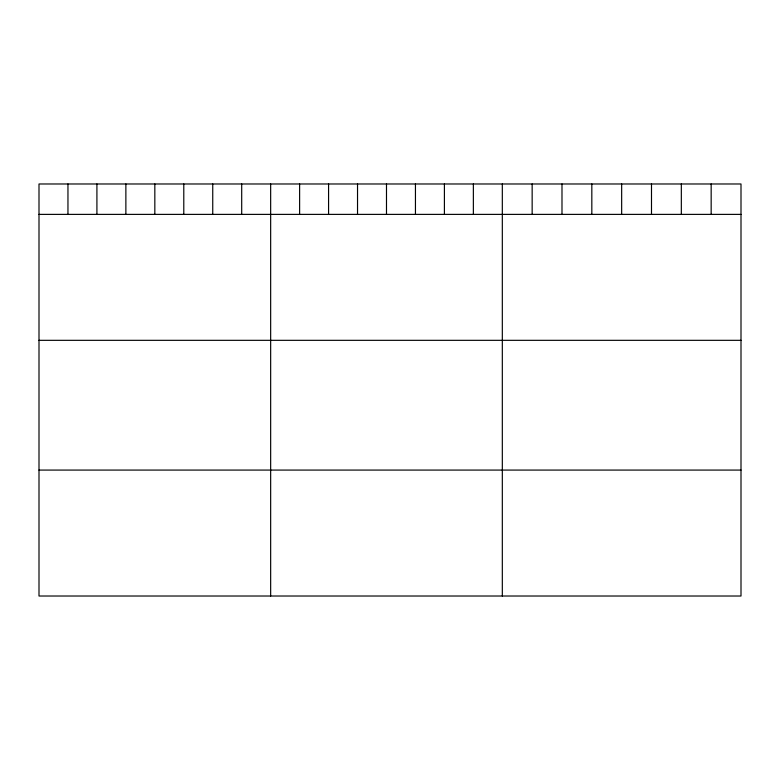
<?xml version="1.0" encoding="UTF-8"?>
<svg xmlns="http://www.w3.org/2000/svg" width="780" height="780" viewBox="0 0 780 780"><rect width="100%" height="100%" fill="white"/><g stroke="black" fill="none" stroke-linecap="round" stroke-linejoin="round"><path stroke-width="1.17" d="M741 214.383L741 596.017L39 596.017L39 183.982L741 183.982L741 214.383L39 214.383M39 340.324L741 340.324M39 470.077L741 470.077M711.165 183.982L711.165 214.383M681.33 183.982L681.33 214.383M651.495 183.982L651.495 214.383M621.66 183.982L621.66 214.383M591.825 183.982L591.825 214.383M561.99 183.982L561.99 214.383M532.155 183.982L532.155 214.383M502.32 183.982L502.32 596.017M473.363 183.982L473.363 214.383M444.405 183.982L444.405 214.383M415.447 183.982L415.447 214.383M386.49 183.982L386.49 214.383M357.532 183.982L357.532 214.383M328.575 183.982L328.575 214.383M299.618 183.982L299.618 214.383M270.66 183.982L270.66 596.017M241.702 183.982L241.702 214.383M212.745 183.982L212.745 214.383M183.787 183.982L183.787 214.383M154.83 183.982L154.83 214.383M125.872 183.982L125.872 214.383M96.915 183.982L96.915 214.383M67.957 183.982L67.957 214.383"/></g></svg>
